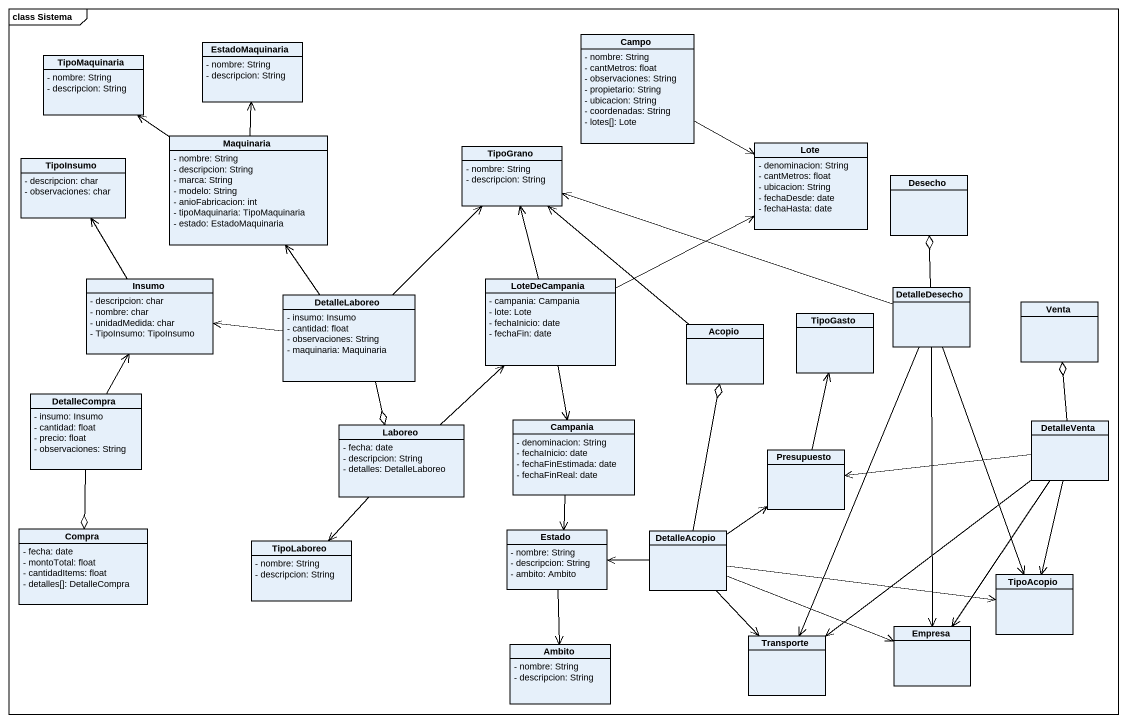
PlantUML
@startuml
mainframe class Sistema
hide circle
hide empty members
skinparam classAttributeIconSize 0
class EstadoMaquinaria {
  - nombre: String
  - descripcion: String
}
class Campo {
  - nombre: String
  - cantMetros: float
  - observaciones: String
  - propietario: String
  - ubicacion: String
  - coordenadas: String
  - lotes[]: Lote
}
class TipoMaquinaria {
  - nombre: String
  - descripcion: String
}
class TipoInsumo {
  - descripcion: char
  - observaciones: char
}
class Maquinaria {
  - nombre: String
  - descripcion: String
  - marca: String
  - modelo: String
  - anioFabricacion: int
  - tipoMaquinaria: TipoMaquinaria
  - estado: EstadoMaquinaria
}
class TipoGrano {
  - nombre: String
  - descripcion: String
}
class Lote {
  - denominacion: String
  - cantMetros: float
  - ubicacion: String
  - fechaDesde: date
  - fechaHasta: date
}
class Desecho
class Insumo {
  - descripcion: char
  - nombre: char
  - unidadMedida: char
  - TipoInsumo: TipoInsumo
}
class LoteDeCampania {
  - campania: Campania
  - lote: Lote
  - fechaInicio: date
  - fechaFin: date
}
class DetalleLaboreo {
  - insumo: Insumo
  - cantidad: float
  - observaciones: String
  - maquinaria: Maquinaria
}
class TipoGasto
class DetalleDesecho
class Venta
class Acopio
class DetalleCompra {
  - insumo: Insumo
  - cantidad: float
  - precio: float
  - observaciones: String
}
class Laboreo {
  - fecha: date
  - descripcion: String
  - detalles: DetalleLaboreo
}
class Campania {
  - denominacion: String
  - fechaInicio: date
  - fechaFinEstimada: date
  - fechaFinReal: date
}
class DetalleVenta
class Presupuesto
class Compra {
  - fecha: date
  - montoTotal: float
  - cantidadItems: float
  - detalles[]: DetalleCompra
}
class TipoLaboreo {
  - nombre: String
  - descripcion: String
}
class Estado {
  - nombre: String
  - descripcion: String
  - ambito: Ambito
}
class DetalleAcopio
class TipoAcopio
class Empresa
class Ambito {
  - nombre: String
  - descripcion: String
}
class Transporte
Campo -right-> Lote
Maquinaria -up-> EstadoMaquinaria
Maquinaria -up-> TipoMaquinaria
Insumo -up-> TipoInsumo
LoteDeCampania -up-> TipoGrano
LoteDeCampania -right-> Lote
LoteDeCampania --> Campania
DetalleLaboreo -up-> Maquinaria
DetalleLaboreo -up-> TipoGrano
DetalleLaboreo -left-> Insumo
DetalleLaboreo --o Laboreo
DetalleDesecho -left-> TipoGrano
DetalleDesecho -up-o Desecho
DetalleDesecho --> TipoAcopio
DetalleDesecho --> Empresa
DetalleDesecho --> Transporte
Acopio -up-> TipoGrano
DetalleCompra -up-> Insumo
DetalleCompra --o Compra
Laboreo -up-> LoteDeCampania
Laboreo --> TipoLaboreo
Campania --> Estado
DetalleVenta -up-o Venta
DetalleVenta -left-> Presupuesto
DetalleVenta --> TipoAcopio
DetalleVenta --> Empresa
DetalleVenta --> Transporte
Presupuesto -up-> TipoGasto
Estado --> Ambito
DetalleAcopio -up-o Acopio
DetalleAcopio -up-> Presupuesto
DetalleAcopio -left-> Estado
DetalleAcopio -right-> TipoAcopio
DetalleAcopio -right-> Empresa
DetalleAcopio --> Transporte
@enduml
